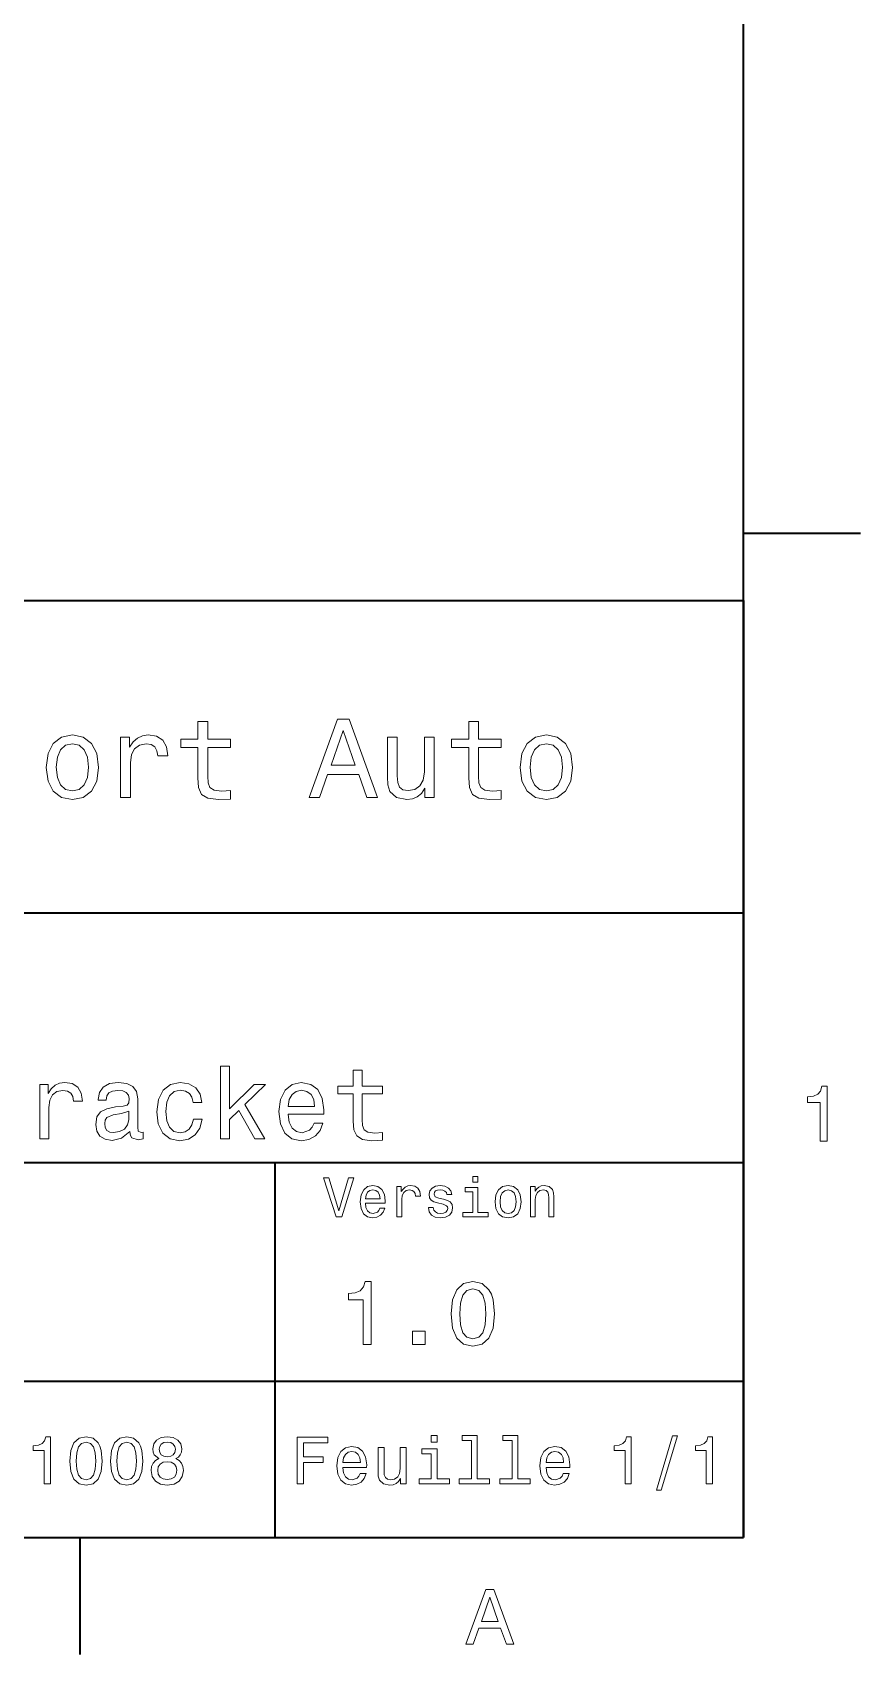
# Model space of a CAD drawing. Extents: x 0 to 420, y 0 to 297.
# Drawn here: x 364.5 to 417.5, y 2.5 to 106.4 of the extents above; entities that cross this region are included whole.
import ezdxf

# ---------------------------------------------------------------- set-up
doc = ezdxf.new("R2010")
doc.units = 0

msp = doc.modelspace()

# ---------------------------------------------------------------- linework, layer by layer
at = {"color": 7, "lineweight": 35}
for p, q in [((410, 10), (410, 287)), ((220, 70), (410, 70)), ((410, 70), (410, 10)), ((285, 50), (410, 50)), ((285, 34), (410, 34)), ((380, 10), (380, 34)), ((285, 20), (410, 20)), ((10, 10), (410, 10)), ((220, 10), (410, 10))]:
    msp.add_line(p, q, dxfattribs=at)
at = {"color": 7, "lineweight": 35, "ltscale": 0.1875}
for p, q in [((410, 74.300003), (417.5, 74.300003)), ((367.5, 10), (367.5, 2.5))]:
    msp.add_line(p, q, dxfattribs=at)
at = {"color": 7, "lineweight": 13}
for points in [[(382.175781, 57.381123), (382.838623, 57.381123), (383.364563, 58.850864), (385.360229, 58.850864), (385.886169, 57.381123), (386.563416, 57.381123), (384.733429, 62.388329), (383.998566, 62.388329)], [(365.338623, 59.311958), (365.453888, 58.432995), (365.785309, 57.78458), (366.311249, 57.381123), (367.017303, 57.244236), (367.716125, 57.381123), (368.242065, 57.777374), (368.573486, 58.425793), (368.695984, 59.311958), (368.573486, 60.190922), (368.242065, 60.846542), (367.716125, 61.242794), (367.017303, 61.386887), (366.311249, 61.242794), (365.785309, 60.839336), (365.453888, 60.190922)], [(370.100861, 57.381123), (370.734863, 57.381123), (370.734863, 59.592937), (370.799713, 60.12608), (370.994232, 60.507923), (371.311249, 60.738472), (371.736328, 60.817722), (372.053314, 60.767288), (372.291077, 60.623199), (372.435181, 60.378242), (372.485596, 60.046829), (373.126801, 60.046829), (373.040344, 60.630402), (372.802612, 61.048271), (372.406342, 61.30043), (371.865997, 61.386887), (371.498566, 61.32925), (371.181549, 61.185158), (370.900574, 60.940201), (370.677246, 60.608788), (370.677246, 61.25), (370.100861, 61.25)], [(375.050415, 60.579971), (375.050415, 58.64193), (375.093658, 58.015129), (375.29538, 57.582851), (375.698853, 57.330688), (376.383301, 57.244236), (377.132568, 57.280258), (377.132568, 57.827808), (376.585022, 57.78458), (376.087891, 57.842216), (375.82132, 58.022331), (375.706055, 58.324928), (375.684448, 58.75), (375.684448, 60.579971), (377.132568, 60.579971), (377.132568, 61.120316), (375.684448, 61.120316), (375.684448, 62.251438), (375.050415, 62.251438), (375.050415, 61.120316), (373.955322, 61.120316), (373.955322, 60.579971)], [(383.595093, 59.463257), (384.365997, 61.667866), (385.136902, 59.463257)], [(392.399109, 60.579971), (392.399109, 58.64193), (392.442352, 58.015129), (392.644073, 57.582851), (393.047546, 57.330688), (393.731995, 57.244236), (394.481262, 57.280258), (394.481262, 57.827808), (393.933716, 57.78458), (393.436584, 57.842216), (393.170013, 58.022331), (393.054749, 58.324928), (393.033142, 58.75), (393.033142, 60.579971), (394.481262, 60.579971), (394.481262, 61.120316), (393.033142, 61.120316), (393.033142, 62.251438), (392.399109, 62.251438), (392.399109, 61.120316), (391.304016, 61.120316), (391.304016, 60.579971)], [(395.698853, 59.311958), (395.814117, 58.432995), (396.145508, 57.78458), (396.671448, 57.381123), (397.377502, 57.244236), (398.076355, 57.381123), (398.602295, 57.777374), (398.933716, 58.425793), (399.056183, 59.311958), (398.933716, 60.190922), (398.602295, 60.846542), (398.076355, 61.242794), (397.377502, 61.386887), (396.671448, 61.242794), (396.145508, 60.839336), (395.814117, 60.190922)], [(365.98703, 59.319164), (366.05188, 59.967579), (366.253601, 60.435879), (366.57782, 60.72406), (367.017303, 60.824928), (367.449585, 60.72406), (367.773773, 60.443081), (367.975525, 59.967579), (368.047546, 59.319164), (367.975525, 58.663544), (367.773773, 58.188038), (367.449585, 57.899853), (367.017303, 57.806194), (366.57782, 57.899853), (366.253601, 58.188038), (366.05188, 58.663544)], [(390.194519, 61.25), (389.560516, 61.25), (389.560516, 59.016571), (389.488464, 58.497837), (389.279541, 58.123196), (388.955322, 57.892651), (388.530243, 57.820602), (388.19165, 57.878242), (387.975494, 58.051151), (387.853027, 58.346542), (387.824219, 58.764408), (387.824219, 61.25), (387.190186, 61.25), (387.190186, 58.706772), (387.211792, 58.195244), (387.348694, 57.770172), (387.766571, 57.381123), (388.436584, 57.244236), (388.796814, 57.294666), (389.106628, 57.424351), (389.373199, 57.647694), (389.589325, 57.971901), (389.589325, 57.381123), (390.194519, 57.381123)], [(396.34726, 59.319164), (396.412109, 59.967579), (396.613831, 60.435879), (396.938019, 60.72406), (397.377502, 60.824928), (397.809784, 60.72406), (398.134003, 60.443081), (398.335724, 59.967579), (398.407776, 59.319164), (398.335724, 58.663544), (398.134003, 58.188038), (397.809784, 57.899853), (397.377502, 57.806194), (396.938019, 57.899853), (396.613831, 58.188038), (396.412109, 58.663544)], [(376.511536, 35.530258), (377.082153, 35.530258), (377.082153, 36.755764), (377.67868, 37.332851), (378.703186, 35.530258), (379.345093, 35.530258), (378.067719, 37.728386), (379.377533, 39.012245), (378.657776, 39.012245), (377.082153, 37.443081), (377.082153, 40.185879), (376.511536, 40.185879)], [(385.005768, 38.409222), (385.005768, 36.664986), (385.044678, 36.100864), (385.226227, 35.711815), (385.589355, 35.484871), (386.205322, 35.407059), (386.8797, 35.43948), (386.8797, 35.932274), (386.386902, 35.893372), (385.939484, 35.945244), (385.699585, 36.107349), (385.595825, 36.379681), (385.576355, 36.762245), (385.576355, 38.409222), (386.8797, 38.409222), (386.8797, 38.895531), (385.576355, 38.895531), (385.576355, 39.913544), (385.005768, 39.913544), (385.005768, 38.895531), (384.020172, 38.895531), (384.020172, 38.409222)], [(364.937317, 35.530258), (365.507935, 35.530258), (365.507935, 37.520893), (365.566284, 38.000721), (365.741364, 38.344379), (366.026672, 38.551872), (366.40921, 38.623199), (366.694519, 38.577808), (366.908508, 38.448124), (367.038177, 38.227665), (367.083588, 37.929394), (367.660675, 37.929394), (367.582855, 38.454609), (367.368866, 38.830692), (367.012238, 39.057636), (366.52594, 39.135445), (366.195251, 39.083572), (365.909943, 38.953888), (365.657074, 38.733429), (365.456055, 38.435158), (365.456055, 39.012245), (364.937317, 39.012245)], [(370.695251, 35.98415), (370.695251, 35.964695), (370.727661, 35.744236), (370.824921, 35.588615), (371.233429, 35.465416), (371.551147, 35.517288), (371.551147, 35.958214), (371.414978, 35.938759), (371.233429, 36.023052), (371.201019, 36.282421), (371.201019, 38.085014), (371.123199, 38.545387), (370.89624, 38.869595), (370.500732, 39.064121), (369.943085, 39.135445), (369.398407, 39.057636), (368.996399, 38.837173), (368.74353, 38.493515), (368.65921, 38.039623), (368.65921, 38.000721), (369.171478, 38.000721), (369.216858, 38.273052), (369.359497, 38.467579), (369.592957, 38.584293), (369.923645, 38.629681), (370.241364, 38.59726), (370.468292, 38.5), (370.604462, 38.331409), (370.649841, 38.09798), (370.623932, 37.825645), (370.520172, 37.68948), (370.260803, 37.624638), (369.774506, 37.572765), (369.216858, 37.456051), (368.82132, 37.248558), (368.587891, 36.924351), (368.516571, 36.444523), (368.581421, 36.016571), (368.78241, 35.698845), (369.106628, 35.497837), (369.554047, 35.426514), (370.157074, 35.562679)], [(374.747833, 37.858067), (375.311951, 37.858067), (375.195251, 38.376801), (374.916443, 38.785301), (374.481995, 39.038185), (373.917877, 39.135445), (373.29538, 39.005764), (372.822052, 38.642651), (372.523773, 38.052593), (372.420044, 37.261528), (372.517303, 36.476944), (372.809082, 35.893372), (373.26944, 35.530258), (373.898407, 35.407059), (374.456055, 35.504322), (374.890503, 35.776657), (375.188751, 36.204609), (375.318451, 36.775215), (374.773773, 36.775215), (374.676514, 36.412102), (374.494965, 36.139767), (374.235596, 35.97118), (373.917877, 35.919308), (373.522339, 36.003601), (373.23703, 36.262966), (373.061951, 36.684437), (373.003601, 37.280979), (373.061951, 37.864552), (373.24353, 38.286022), (373.535309, 38.545387), (373.917877, 38.636166), (374.255035, 38.577808), (374.507935, 38.428673), (374.676514, 38.182274)], [(380.836456, 37.105907), (383.118896, 37.105907), (383.125366, 37.371758), (383.021606, 38.117435), (382.736328, 38.675072), (382.28241, 39.012245), (381.679382, 39.135445), (381.089355, 39.005764), (380.635437, 38.642651), (380.343658, 38.052593), (380.239929, 37.274494), (380.337189, 36.476944), (380.628967, 35.893372), (381.076355, 35.530258), (381.659943, 35.407059), (382.16571, 35.491352), (382.580688, 35.711815), (382.885437, 36.061958), (383.060516, 36.528816), (382.496399, 36.528816), (382.3797, 36.269451), (382.21109, 36.074928), (381.731262, 35.919308), (381.361664, 35.990631), (381.082855, 36.217579), (380.901306, 36.587173), (380.836456, 37.086452)], [(380.836456, 37.585735), (380.907776, 38.033138), (381.082855, 38.363831), (381.348694, 38.564842), (381.698853, 38.636166), (382.042511, 38.564842), (382.30835, 38.363831), (382.470459, 38.033138), (382.528809, 37.585735)], [(414.909241, 35.366787), (415.368164, 35.366787), (415.368164, 38.892002), (415.025208, 38.892002), (414.934448, 38.584366), (414.752899, 38.377594), (414.475525, 38.256557), (414.092224, 38.216209), (414.092224, 37.858143), (414.909241, 37.858143)], [(370.630402, 36.749279), (370.552582, 36.412102), (370.345093, 36.152737), (370.033875, 35.98415), (369.651306, 35.925793), (369.404907, 35.958214), (369.229828, 36.061958), (369.119598, 36.243515), (369.087189, 36.496395), (369.113098, 36.723343), (369.216858, 36.885445), (369.631836, 37.067001), (370.157074, 37.14481), (370.630402, 37.30043)], [(384.71109, 33.03458), (384.08429, 30.905619), (383.439484, 33.03458), (383.09726, 33.03458), (383.904175, 30.530979), (384.264404, 30.530979), (385.053314, 33.03458)], [(385.784576, 31.40634), (387.052582, 31.40634), (387.056183, 31.554033), (386.998566, 31.9683), (386.840057, 32.278099), (386.587891, 32.465416), (386.252869, 32.533859), (385.925079, 32.461815), (385.672913, 32.260086), (385.510803, 31.932276), (385.453156, 31.5), (385.507202, 31.056915), (385.669312, 30.732708), (385.917877, 30.530979), (386.242065, 30.462536), (386.523041, 30.509365), (386.753601, 30.631844), (386.922913, 30.826368), (387.020172, 31.085733), (386.706787, 31.085733), (386.641937, 30.941643), (386.548279, 30.833572), (386.281708, 30.747118), (386.076355, 30.786743), (385.921478, 30.912823), (385.820618, 31.118155), (385.784576, 31.395533)], [(385.784576, 31.672911), (385.824219, 31.921469), (385.921478, 32.105186), (386.069153, 32.216858), (386.263702, 32.256485), (386.45462, 32.216858), (386.602295, 32.105186), (386.692352, 31.921469), (386.724792, 31.672911)], [(387.794678, 30.530979), (388.111664, 30.530979), (388.111664, 31.636887), (388.144104, 31.903458), (388.241364, 32.094379), (388.399841, 32.209652), (388.612396, 32.249279), (388.770905, 32.224064), (388.889771, 32.152016), (388.961823, 32.029537), (388.98703, 31.863832), (389.307648, 31.863832), (389.264404, 32.155621), (389.145538, 32.364552), (388.947418, 32.490635), (388.677246, 32.533859), (388.49353, 32.505043), (388.335022, 32.432995), (388.194519, 32.310516), (388.082855, 32.144814), (388.082855, 32.465416), (387.794678, 32.465416)], [(390.791779, 31.658501), (390.485596, 31.730547), (390.258636, 31.8134), (390.182983, 31.982708), (390.20462, 32.101585), (390.280273, 32.188038), (390.40274, 32.242073), (390.579254, 32.263687), (390.748566, 32.242073), (390.881836, 32.177231), (390.968292, 32.079971), (391.004333, 31.950287), (391.314117, 31.950287), (391.314117, 31.957493), (391.260101, 32.191643), (391.112396, 32.375359), (390.881836, 32.490635), (390.579254, 32.533859), (390.273041, 32.490635), (390.049713, 32.371758), (389.90921, 32.195244), (389.865997, 31.971901), (389.898407, 31.755764), (389.999268, 31.604465), (390.164978, 31.496397), (390.406342, 31.420748), (390.759369, 31.334293), (390.975494, 31.244236), (391.033142, 31.17219), (391.054749, 31.064121), (391.022339, 30.930836), (390.935883, 30.829971), (390.79538, 30.765129), (390.608063, 30.743515), (390.409943, 30.765129), (390.265839, 30.840778), (390.168579, 30.963255), (390.128967, 31.132565), (389.822754, 31.132565), (389.873199, 30.844379), (390.020905, 30.635447), (390.255035, 30.509365), (390.579254, 30.462536), (390.917877, 30.509365), (391.166412, 30.635447), (391.317719, 30.837175), (391.371765, 31.100143), (391.332123, 31.327089), (391.220459, 31.481987), (391.036743, 31.582851)], [(392.981995, 30.79755), (392.981995, 32.400574), (392.167877, 32.400574), (392.167877, 32.130402), (392.664978, 32.130402), (392.664978, 30.79755), (392.016571, 30.79755), (392.016571, 30.530979), (393.637604, 30.530979), (393.637604, 30.79755)], [(392.992798, 33.117435), (392.657776, 33.117435), (392.657776, 32.757202), (392.992798, 32.757202)], [(394.087891, 31.496397), (394.145538, 31.056915), (394.311249, 30.732708), (394.574219, 30.530979), (394.927246, 30.462536), (395.276672, 30.530979), (395.539612, 30.729107), (395.705322, 31.053314), (395.766571, 31.496397), (395.705322, 31.935879), (395.539612, 32.263687), (395.276672, 32.461815), (394.927246, 32.533859), (394.574219, 32.461815), (394.311249, 32.260086), (394.145538, 31.935879)], [(394.412109, 31.5), (394.444519, 31.824207), (394.54538, 32.058357), (394.707489, 32.20245), (394.927246, 32.25288), (395.143372, 32.20245), (395.305481, 32.061958), (395.406342, 31.824207), (395.442352, 31.5), (395.406342, 31.17219), (395.305481, 30.934437), (395.143372, 30.790344), (394.927246, 30.743515), (394.707489, 30.790344), (394.54538, 30.934437), (394.444519, 31.17219)], [(396.350159, 30.530979), (396.667145, 30.530979), (396.667145, 31.647694), (396.699554, 31.903458), (396.804047, 32.090778), (396.966125, 32.206051), (397.182281, 32.249279), (397.355194, 32.213257), (397.463257, 32.115993), (397.517303, 31.95389), (397.535309, 31.737751), (397.535309, 30.530979), (397.852295, 30.530979), (397.852295, 31.802593), (397.837891, 32.058357), (397.773041, 32.270893), (397.560516, 32.465416), (397.229095, 32.533859), (397.04538, 32.508644), (396.890503, 32.440201), (396.757202, 32.324928), (396.65274, 32.170029), (396.65274, 32.465416), (396.350159, 32.465416)], [(385.631134, 22.360231), (386.155609, 22.360231), (386.155609, 26.38905), (385.763702, 26.38905), (385.659943, 26.037464), (385.452454, 25.801153), (385.135437, 25.662825), (384.697418, 25.616714), (384.697418, 25.207493), (385.631134, 25.207493)], [(391.285309, 24.314121), (391.371765, 23.409224), (391.642639, 22.763689), (392.074921, 22.371759), (392.674347, 22.244957), (393.268005, 22.371759), (393.700287, 22.763689), (393.965424, 23.409224), (394.057648, 24.314121), (393.965424, 25.213257), (393.855896, 25.570606), (393.700287, 25.864553), (393.268005, 26.256485), (392.674347, 26.38905), (392.074921, 26.256485), (391.642639, 25.858791), (391.371765, 25.213257)], [(391.838623, 24.314121), (391.884735, 25.011528), (392.028809, 25.51297), (392.288177, 25.806917), (392.674347, 25.910664), (393.054749, 25.806917), (393.314117, 25.51297), (393.458221, 25.011528), (393.504333, 24.314121), (393.458221, 23.610952), (393.314117, 23.10951), (393.054749, 22.815563), (392.674347, 22.717581), (392.288177, 22.815563), (392.028809, 23.10951), (391.884735, 23.610952)], [(388.806915, 22.360231), (389.602295, 22.360231), (389.602295, 23.219021), (388.806915, 23.219021)], [(365.211823, 13.428675), (365.605194, 13.428675), (365.605194, 16.450289), (365.311249, 16.450289), (365.233429, 16.1866), (365.07782, 16.009367), (364.840057, 15.905621), (364.511536, 15.871038), (364.511536, 15.564121), (365.211823, 15.564121)], [(366.850159, 14.894093), (366.914978, 14.215418), (367.118164, 13.731268), (367.442383, 13.43732), (367.891937, 13.342219), (368.337189, 13.43732), (368.661377, 13.731268), (368.860229, 14.215418), (368.929413, 14.894093), (368.860229, 15.568444), (368.778107, 15.836456), (368.661377, 16.056917), (368.337189, 16.350864), (367.891937, 16.450289), (367.442383, 16.350864), (367.118164, 16.052593), (366.914978, 15.568444)], [(367.265137, 14.894093), (367.299713, 15.417148), (367.407776, 15.793228), (367.602295, 16.013689), (367.891937, 16.091499), (368.177246, 16.013689), (368.371765, 15.793228), (368.479828, 15.417148), (368.514404, 14.894093), (368.479828, 14.366715), (368.371765, 13.990634), (368.177246, 13.770173), (367.891937, 13.696686), (367.602295, 13.770173), (367.407776, 13.990634), (367.299713, 14.366715)], [(369.452454, 14.894093), (369.517303, 14.215418), (369.720459, 13.731268), (370.044678, 13.43732), (370.494232, 13.342219), (370.939484, 13.43732), (371.263702, 13.731268), (371.462524, 14.215418), (371.531708, 14.894093), (371.462524, 15.568444), (371.380402, 15.836456), (371.263702, 16.056917), (370.939484, 16.350864), (370.494232, 16.450289), (370.044678, 16.350864), (369.720459, 16.052593), (369.517303, 15.568444)], [(369.867432, 14.894093), (369.902008, 15.417148), (370.010101, 15.793228), (370.20462, 16.013689), (370.494232, 16.091499), (370.779541, 16.013689), (370.97406, 15.793228), (371.082123, 15.417148), (371.11673, 14.894093), (371.082123, 14.366715), (370.97406, 13.990634), (370.779541, 13.770173), (370.494232, 13.696686), (370.20462, 13.770173), (370.010101, 13.990634), (369.902008, 14.366715)], [(372.560516, 15.045389), (372.340057, 14.924352), (372.188751, 14.755764), (372.093658, 14.543948), (372.063416, 14.288905), (372.132568, 13.904179), (372.331421, 13.605908), (372.65564, 13.415707), (373.096558, 13.342219), (373.533142, 13.415707), (373.857361, 13.605908), (374.056213, 13.904179), (374.1297, 14.288905), (374.095093, 14.543948), (374.004333, 14.755764), (373.848694, 14.924352), (373.632568, 15.045389), (373.805481, 15.149136), (373.926514, 15.291787), (374, 15.464698), (374.02594, 15.676514), (373.956787, 15.98343), (373.775208, 16.229828), (373.481262, 16.389771), (373.096558, 16.450289), (372.707489, 16.389771), (372.413544, 16.229828), (372.227661, 15.98343), (372.162842, 15.676514), (372.184448, 15.464698), (372.257935, 15.291787)], [(372.573486, 15.641932), (372.608063, 15.832133), (372.711823, 15.979107), (372.876099, 16.069885), (373.096558, 16.104467), (373.312683, 16.069885), (373.476959, 15.979107), (373.580688, 15.832133), (373.619598, 15.641932), (373.580688, 15.447407), (373.476959, 15.29611), (373.312683, 15.196686), (373.096558, 15.166427), (372.876099, 15.201009), (372.711823, 15.29611), (372.608063, 15.447407)], [(381.414978, 13.428675), (381.817017, 13.428675), (381.817017, 14.807637), (383.079254, 14.807637), (383.079254, 15.166427), (381.817017, 15.166427), (381.817017, 16.065563), (383.368866, 16.065563), (383.368866, 16.428675), (381.414978, 16.428675)], [(384.341492, 14.479107), (385.863098, 14.479107), (385.867432, 14.656341), (385.798279, 15.153459), (385.608063, 15.525217), (385.305481, 15.75), (384.903473, 15.832133), (384.510101, 15.745678), (384.207489, 15.503603), (384.01297, 15.110231), (383.943817, 14.591499), (384.008636, 14.059798), (384.203156, 13.67075), (384.501434, 13.428675), (384.890503, 13.346542), (385.227661, 13.402739), (385.504333, 13.549712), (385.707489, 13.783141), (385.824219, 14.09438), (385.44812, 14.09438), (385.370331, 13.92147), (385.257935, 13.791787), (384.938049, 13.688041), (384.69165, 13.735591), (384.505768, 13.886888), (384.384735, 14.133286), (384.341492, 14.466139)], [(388.400574, 15.75), (388.020172, 15.75), (388.020172, 14.409943), (387.976959, 14.098703), (387.851593, 13.873919), (387.657074, 13.735591), (387.402008, 13.692364), (387.198853, 13.726946), (387.069153, 13.830692), (386.995667, 14.007925), (386.978394, 14.258646), (386.978394, 15.75), (386.597992, 15.75), (386.597992, 14.224064), (386.610962, 13.917148), (386.693085, 13.662104), (386.943817, 13.428675), (387.345825, 13.346542), (387.561951, 13.376801), (387.747833, 13.454611), (387.907776, 13.588617), (388.037476, 13.783141), (388.037476, 13.428675), (388.400574, 13.428675)], [(390.376068, 13.748559), (390.376068, 15.672191), (389.399139, 15.672191), (389.399139, 15.347983), (389.995667, 15.347983), (389.995667, 13.748559), (389.21759, 13.748559), (389.21759, 13.428675), (391.162811, 13.428675), (391.162811, 13.748559)], [(390.389038, 16.532421), (389.98703, 16.532421), (389.98703, 16.100145), (390.389038, 16.100145)], [(392.572052, 16.212536), (392.572052, 13.748559), (391.789612, 13.748559), (391.789612, 13.428675), (393.73056, 13.428675), (393.73056, 13.748559), (392.952454, 13.748559), (392.952454, 16.532421), (391.975494, 16.532421), (391.975494, 16.212536)], [(395.174347, 16.212536), (395.174347, 13.748559), (394.391937, 13.748559), (394.391937, 13.428675), (396.332855, 13.428675), (396.332855, 13.748559), (395.554749, 13.748559), (395.554749, 16.532421), (394.57782, 16.532421), (394.57782, 16.212536)], [(397.353027, 14.479107), (398.874634, 14.479107), (398.878967, 14.656341), (398.809814, 15.153459), (398.619598, 15.525217), (398.317017, 15.75), (397.914978, 15.832133), (397.521606, 15.745678), (397.219025, 15.503603), (397.024506, 15.110231), (396.955322, 14.591499), (397.020172, 14.059798), (397.214691, 13.67075), (397.51297, 13.428675), (397.902008, 13.346542), (398.239197, 13.402739), (398.515839, 13.549712), (398.719025, 13.783141), (398.835724, 14.09438), (398.459656, 14.09438), (398.381836, 13.92147), (398.26944, 13.791787), (397.949554, 13.688041), (397.703186, 13.735591), (397.517303, 13.886888), (397.39624, 14.133286), (397.353027, 14.466139)], [(402.416443, 13.428675), (402.809814, 13.428675), (402.809814, 16.450289), (402.515839, 16.450289), (402.438049, 16.1866), (402.28241, 16.009367), (402.044678, 15.905621), (401.716125, 15.871038), (401.716125, 15.564121), (402.416443, 15.564121)], [(404.42218, 13.026657), (404.720459, 13.026657), (405.766571, 16.510807), (405.463989, 16.510807)], [(407.621033, 13.428675), (408.014404, 13.428675), (408.014404, 16.450289), (407.720459, 16.450289), (407.642639, 16.1866), (407.48703, 16.009367), (407.249268, 15.905621), (406.920746, 15.871038), (406.920746, 15.564121), (407.621033, 15.564121)], [(372.478394, 14.297551), (372.517303, 14.526657), (372.642639, 14.699568), (372.837189, 14.81196), (373.096558, 14.850865), (373.351593, 14.81196), (373.546112, 14.699568), (373.671478, 14.526657), (373.714691, 14.297551), (373.671478, 14.051153), (373.546112, 13.865274), (373.351593, 13.744237), (373.096558, 13.705332), (372.837189, 13.744237), (372.642639, 13.865274), (372.517303, 14.051153)], [(384.341492, 14.798992), (384.389038, 15.097262), (384.505768, 15.317724), (384.682983, 15.45173), (384.916412, 15.49928), (385.145538, 15.45173), (385.322754, 15.317724), (385.430847, 15.097262), (385.469727, 14.798992)], [(397.353027, 14.798992), (397.400574, 15.097262), (397.517303, 15.317724), (397.694519, 15.45173), (397.927948, 15.49928), (398.157074, 15.45173), (398.33429, 15.317724), (398.442352, 15.097262), (398.481262, 14.798992)], [(392.216858, 3.166787), (392.680847, 3.166787), (393.049011, 4.195605), (394.445984, 4.195605), (394.814117, 3.166787), (395.288177, 3.166787), (394.007202, 6.67183), (393.492798, 6.67183)], [(393.210388, 4.624279), (393.75, 6.167507), (394.289642, 4.624279)]]:
    msp.add_lwpolyline(points, close=True, dxfattribs=at)

doc.saveas('drawing.dxf')
